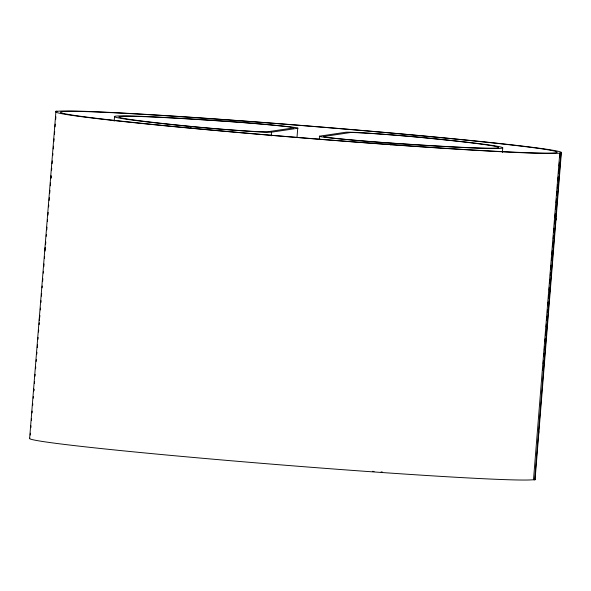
<?xml version="1.0" encoding="UTF-8"?>
<svg xmlns="http://www.w3.org/2000/svg" width="591" height="591" viewBox="0 0 591 591"><rect width="100%" height="100%" fill="white"/><g stroke="black" fill="none" stroke-linecap="round" stroke-linejoin="round"><path stroke-width="0.89" d="M50.641 178.113L50.892 176.325L50.863 178.083M33.517 390.814L33.761 389.306L33.724 391.065M29.668 437.842L55.946 111.271L59.019 111.16A253.628 6.198 4.6 0 1 322.368 127.109L348.675 129.296A253.628 6.198 4.6 0 1 561.081 152.855L560.157 153.054L561.332 153.158L535.054 479.729L531.981 479.84A253.628 6.198 4.6 0 1 255.445 462.805A253.628 6.198 4.6 0 1 29.919 438.145M30.267 435.028L30.414 433.188M30.858 427.67L31.005 425.83M31.449 420.312L31.596 418.472M32.047 412.954L32.195 411.107M32.638 405.589L32.786 403.749M33.229 398.231L33.377 396.391M33.82 390.873L33.968 389.033M34.411 383.515L34.559 381.675M35.002 376.157L35.15 374.317M35.593 368.791L35.748 366.952M36.191 361.433L36.339 359.594M36.782 354.075L36.93 352.236M37.299 347.634L37.521 344.878M37.964 339.36L38.112 337.52M38.555 331.994L38.703 330.155M39.146 324.636L39.294 322.797M39.745 317.278L39.892 315.439M40.336 309.92L40.483 308.081M40.927 302.562L41.075 300.723M41.444 296.121L41.666 293.358M42.109 287.839L42.257 286M42.626 281.405L42.848 278.642M43.291 273.123L43.438 271.284M43.815 266.681L44.037 263.926M44.48 258.407L44.628 256.568M45.071 251.042L45.219 249.203M45.588 244.608L45.81 241.845M46.253 236.326L46.401 234.487M46.77 229.884L46.992 227.129M47.435 221.61L47.59 219.771M47.96 215.168L48.181 212.405M48.625 206.887L48.772 205.047M49.142 200.452L49.363 197.69M49.733 193.087L49.954 190.332M50.324 185.729L50.545 182.974M50.915 178.371L51.136 175.608M51.587 170.09L51.735 168.25M52.104 163.655L52.326 160.892M52.769 155.374L52.917 153.534M53.286 148.932L53.508 146.176M53.877 141.574L54.099 138.819M54.468 134.216L54.69 131.453M55.059 126.858L55.281 124.095M55.657 119.5L55.879 116.737M114.159 121.192L114.528 116.597M190.775 128.38L190.923 126.54L186.187 126.075A194.735 4.758 4.6 0 1 220.857 120.896L226.264 121.273A50.39 1.234 4.6 0 1 276.861 125.447A50.39 1.234 4.6 0 1 297.738 128.269L297 137.459M271.225 135.856L271.52 132.177L297.738 128.269M319.317 138.922L319.539 136.166L345.75 132.251A50.398 1.234 4.6 0 1 376.378 133.706A50.398 1.234 4.6 0 1 427.064 137.954L431.09 138.36A194.735 4.758 4.6 0 1 396.421 143.532L391.013 143.162A50.39 1.234 4.6 0 1 340.409 138.981A50.39 1.234 4.6 0 1 319.539 136.166M390.865 144.994L391.013 143.162M502.372 152.434L502.742 147.831M533.503 479.685L559.78 153.113L561.332 153.158M542.686 370.158L542.833 368.319M543.21 363.716L543.432 360.961M543.801 356.358L544.023 353.603M544.318 349.916L544.614 346.237M544.983 341.642L545.205 338.879M545.5 335.2L545.796 331.521M546.165 326.919L546.387 324.163M546.682 320.485L546.978 316.806M547.355 312.203L547.576 309.44M547.946 304.845L548.167 302.082M548.463 298.403L548.758 294.724M549.128 290.122L549.349 287.366M549.645 283.687L549.94 280.008M550.31 275.406L550.531 272.65M550.827 268.964L551.13 265.285M551.499 260.69L551.721 257.927M552.016 254.248L552.312 250.569M552.607 246.89L552.903 243.211M553.272 238.609L553.494 235.853M553.789 232.174L554.085 228.488M554.454 223.893L554.676 221.13M554.979 217.451L555.274 213.772M555.643 209.17L555.865 206.414M556.161 202.735L556.456 199.056M556.752 195.377L557.047 191.691M557.343 188.012L557.638 184.333M557.934 180.654L558.229 176.975M558.525 173.296L558.82 169.617M559.123 165.938L559.418 162.259M559.788 157.657L560.009 154.901M534.678 479.781L560.955 153.209M45.212 248.479L44.99 249.683L45.212 247.356M39.316 318.918L39.316 320.632M559.78 153.113L558.259 153.268A253.628 6.198 4.6 0 1 281.715 136.233A253.628 6.198 4.6 0 1 56.197 111.581L57.12 111.374L55.946 111.271M381.077 471.913L382.259 471.958M372.419 471.315L374.066 471.448M533.88 479.626L535.054 479.729M535.173 479.124A253.628 6.198 4.6 0 1 534.803 479.419M271.52 132.177A50.39 1.234 4.6 0 1 241.32 130.751A50.39 1.234 4.6 0 1 190.923 126.54M538.527 432.752C538.719 435.368 538.97 428.615 538.527 432.752M544.245 361.758C544.437 364.366 544.673 357.636 544.245 361.758M549.955 290.765C550.147 293.365 550.406 286.628 549.955 290.765M555.666 219.771C555.858 222.371 556.116 215.634 555.666 219.771M293.498 127.915L267.287 131.823A46.371 1.13 4.6 0 1 239.126 130.478A46.371 1.13 4.6 0 1 192.814 126.6L188.876 126.208A190.457 4.654 4.6 0 1 231.761 121.768L238.033 122.219A46.349 1.13 4.6 0 1 293.498 127.915M349.99 132.606L323.772 136.514A46.238 1.13 4.6 0 0 385.517 142.667A190.457 4.654 4.6 0 0 420.526 137.437A46.238 1.13 4.6 0 0 349.99 132.606M183.941 127.471A249.358 6.095 4.6 0 0 557.187 152.212A249.358 6.095 4.6 0 0 184.784 116.959A249.358 6.095 4.6 0 0 183.941 127.471"/></g></svg>
